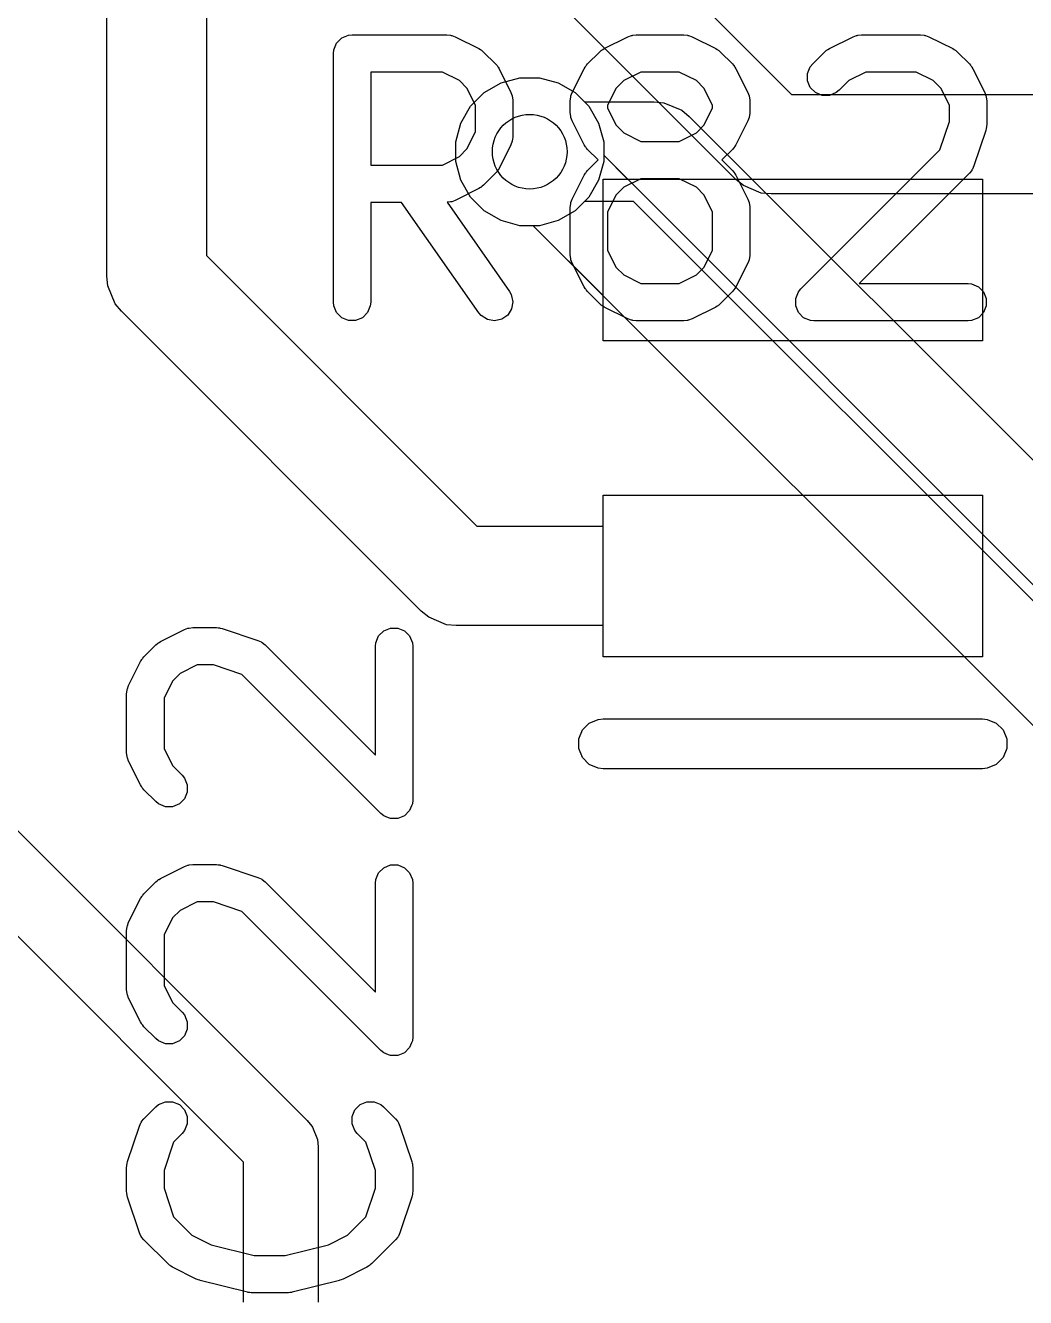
# Model space of a CAD drawing. Header units: inches. Extents: x 1.3 to 5.24, y -7.03 to -1.12.
# Drawn here: x 4.369 to 4.5273, y -2.6813 to -2.48 of the extents above; entities that cross this region are included whole.
import ezdxf

# ---------------------------------------------------------------- set-up
doc = ezdxf.new("R2010")
doc.units = ezdxf.units.IN
doc.header["$MEASUREMENT"] = 0
for name, color, linetype, true_color in [('B.Cu', 153, 'CONTINUOUS', 0x4d7fc4), ('B.Mask', 4, 'CONTINUOUS', 0x02ffee), ('B.Paste', 132, 'CONTINUOUS', 0x00c2c2), ('B.Silkscreen', 31, 'CONTINUOUS', 0xe8b2a7), ('F.Cu', 13, 'CONTINUOUS', 0xc83434), ('F.Silkscreen', 41, 'CONTINUOUS', 0xf2eda1), ('In1.Cu', 91, 'CONTINUOUS', 0x7fc87f), ('In2.Cu', 33, 'CONTINUOUS', 0xce7d2c)]:
    doc.layers.add(name, color=color, linetype=linetype, true_color=true_color)

msp = doc.modelspace()

# ---------------------------------------------------------------- linework, layer by layer
at = {"layer": 'B.Cu', "linetype": 'CONTINUOUS'}
for p, q in [((4.38189, -2.51969), (4.38189, -2.30315)), ((4.39764, -2.30641), (4.39764, -2.51642)), ((4.44163, -2.49063), (4.4443, -2.48909)), ((4.4443, -2.48909), (4.44728, -2.48829)), ((4.44728, -2.48829), (4.45036, -2.48829)), ((4.45036, -2.48829), (4.45334, -2.48909)), ((4.45334, -2.48909), (4.45601, -2.49063)), ((4.43945, -2.49281), (4.44163, -2.49063)), ((4.45601, -2.49063), (4.45819, -2.49281)), ((4.43791, -2.49548), (4.43945, -2.49281)), ((4.45819, -2.49281), (4.45973, -2.49548)), ((4.43711, -2.49846), (4.43791, -2.49548)), ((4.45973, -2.49548), (4.46053, -2.49846)), ((4.43711, -2.50154), (4.43711, -2.49846)), ((4.46053, -2.49846), (4.46053, -2.50057)), ((4.43791, -2.50452), (4.43711, -2.50154)), ((4.46053, -2.50057), (4.46429, -2.50433)), ((4.46429, -2.50433), (4.52049, -2.50433)), ((4.52049, -2.50433), (4.52049, -2.52992)), ((4.43945, -2.50719), (4.43791, -2.50452)), ((4.44163, -2.50937), (4.43945, -2.50719)), ((4.4443, -2.51091), (4.44163, -2.50937)), ((4.44728, -2.51171), (4.4443, -2.51091)), ((4.44939, -2.51171), (4.44728, -2.51171)), ((4.46038, -2.52269), (4.44939, -2.51171)), ((4.39764, -2.51642), (4.44047, -2.55925)), ((4.38204, -2.52122), (4.38189, -2.51969)), ((4.38322, -2.52406), (4.38204, -2.52122)), ((4.3842, -2.52525), (4.38322, -2.52406)), ((4.46045, -2.52276), (4.46038, -2.52269)), ((4.46045, -2.52992), (4.46045, -2.52276)), ((4.43164, -2.57269), (4.3842, -2.52525)), ((4.52049, -2.52992), (4.46045, -2.52992)), ((4.46045, -2.55925), (4.46045, -2.55433)), ((4.46045, -2.55433), (4.52049, -2.55433)), ((4.52049, -2.55433), (4.52049, -2.57992)), ((4.44047, -2.55925), (4.46045, -2.55925)), ((4.43283, -2.57367), (4.43164, -2.57269)), ((4.43567, -2.57485), (4.43283, -2.57367)), ((4.4372, -2.575), (4.43567, -2.57485)), ((4.46045, -2.575), (4.4372, -2.575)), ((4.46045, -2.57992), (4.46045, -2.575)), ((4.52049, -2.57992), (4.46045, -2.57992))]:
    msp.add_line(p, q, dxfattribs=at)
at = {"layer": 'B.Cu'}
msp.add_circle((4.44882, -2.5), 0.00591, dxfattribs=at)
at = {"layer": 'B.Mask', "linetype": 'CONTINUOUS'}
for p, q in [((4.46045, -2.52992), (4.46045, -2.50433)), ((4.46045, -2.50433), (4.52049, -2.50433)), ((4.52049, -2.50433), (4.52049, -2.52992)), ((4.52049, -2.52992), (4.46045, -2.52992)), ((4.46045, -2.57992), (4.46045, -2.55433)), ((4.46045, -2.55433), (4.52049, -2.55433)), ((4.52049, -2.55433), (4.52049, -2.57992)), ((4.52049, -2.57992), (4.46045, -2.57992))]:
    msp.add_line(p, q, dxfattribs=at)
at = {"layer": 'B.Paste', "linetype": 'CONTINUOUS'}
for p, q in [((4.46045, -2.52992), (4.46045, -2.50433)), ((4.46045, -2.50433), (4.52049, -2.50433)), ((4.52049, -2.50433), (4.52049, -2.52992)), ((4.52049, -2.52992), (4.46045, -2.52992)), ((4.46045, -2.57992), (4.46045, -2.55433)), ((4.46045, -2.55433), (4.52049, -2.55433)), ((4.52049, -2.55433), (4.52049, -2.57992)), ((4.52049, -2.57992), (4.46045, -2.57992))]:
    msp.add_line(p, q, dxfattribs=at)
at = {"layer": 'B.Silkscreen', "linetype": 'CONTINUOUS'}
for p, q in [((4.45716, -2.59151), (4.45825, -2.59043)), ((4.45825, -2.59043), (4.45967, -2.58984)), ((4.45967, -2.58984), (4.46043, -2.58976)), ((4.46043, -2.58976), (4.52047, -2.58976)), ((4.52047, -2.58976), (4.52124, -2.58984)), ((4.52124, -2.58984), (4.52266, -2.59043)), ((4.52266, -2.59043), (4.52375, -2.59151)), ((4.45657, -2.59293), (4.45716, -2.59151)), ((4.45657, -2.59447), (4.45657, -2.59293)), ((4.52375, -2.59151), (4.52433, -2.59293)), ((4.52433, -2.59293), (4.52433, -2.59447)), ((4.45716, -2.59589), (4.45657, -2.59447)), ((4.52433, -2.59447), (4.52375, -2.59589)), ((4.45825, -2.59697), (4.45716, -2.59589)), ((4.45967, -2.59756), (4.45825, -2.59697)), ((4.52266, -2.59697), (4.52124, -2.59756)), ((4.52375, -2.59589), (4.52266, -2.59697)), ((4.46043, -2.59764), (4.45967, -2.59756)), ((4.52047, -2.59764), (4.46043, -2.59764)), ((4.52124, -2.59756), (4.52047, -2.59764))]:
    msp.add_line(p, q, dxfattribs=at)
at = {"layer": 'F.Cu', "linetype": 'CONTINUOUS'}
for p, q in [((4.46053, -2.4612), (4.49027, -2.49094)), ((4.48144, -2.50439), (4.44939, -2.47234)), ((4.44163, -2.49063), (4.4443, -2.48909)), ((4.4443, -2.48909), (4.44728, -2.48829)), ((4.44728, -2.48829), (4.45036, -2.48829)), ((4.45036, -2.48829), (4.45334, -2.48909)), ((4.45334, -2.48909), (4.45601, -2.49063)), ((4.43945, -2.49281), (4.44163, -2.49063)), ((4.45601, -2.49063), (4.45819, -2.49281)), ((4.49027, -2.49094), (4.53701, -2.49094)), ((4.43791, -2.49548), (4.43945, -2.49281)), ((4.45819, -2.49281), (4.45973, -2.49548)), ((4.43711, -2.49846), (4.43791, -2.49548)), ((4.45973, -2.49548), (4.46053, -2.49846)), ((4.43711, -2.50154), (4.43711, -2.49846)), ((4.46053, -2.49846), (4.46053, -2.50057)), ((4.43791, -2.50452), (4.43711, -2.50154)), ((4.46053, -2.50057), (4.54242, -2.58247)), ((4.43945, -2.50719), (4.43791, -2.50452)), ((4.48263, -2.50537), (4.48144, -2.50439)), ((4.48547, -2.50654), (4.48263, -2.50537)), ((4.44163, -2.50937), (4.43945, -2.50719)), ((4.48701, -2.50669), (4.48547, -2.50654)), ((4.53701, -2.50669), (4.48701, -2.50669)), ((4.4443, -2.51091), (4.44163, -2.50937)), ((4.44728, -2.51171), (4.4443, -2.51091)), ((4.44939, -2.51171), (4.44728, -2.51171)), ((4.53656, -2.59887), (4.44939, -2.51171)), ((4.33488, -2.57456), (4.41362, -2.6533)), ((4.40354, -2.65993), (4.32826, -2.58465)), ((4.41362, -2.6533), (4.41436, -2.6542)), ((4.41436, -2.6542), (4.41444, -2.65439)), ((4.41444, -2.65439), (4.41524, -2.65633)), ((4.41524, -2.65633), (4.41535, -2.65748)), ((4.41535, -2.65748), (4.41535, -2.68209)), ((4.40354, -2.68209), (4.40354, -2.65993))]:
    msp.add_line(p, q, dxfattribs=at)
at = {"layer": 'F.Cu'}
msp.add_circle((4.44882, -2.5), 0.00591, dxfattribs=at)
at = {"layer": 'F.Silkscreen', "linetype": 'CONTINUOUS'}
for p, q in [((4.41824, -2.4828), (4.41906, -2.48199)), ((4.41906, -2.48199), (4.42012, -2.48155)), ((4.42012, -2.48155), (4.4207, -2.48149)), ((4.4207, -2.48149), (4.4357, -2.48149)), ((4.4357, -2.48149), (4.43627, -2.48155)), ((4.43627, -2.48155), (4.43637, -2.48159)), ((4.43637, -2.48159), (4.43648, -2.48159)), ((4.43648, -2.48159), (4.43702, -2.4818)), ((4.43702, -2.4818), (4.44077, -2.48368)), ((4.46062, -2.48368), (4.46437, -2.4818)), ((4.46437, -2.4818), (4.46491, -2.48159)), ((4.46491, -2.48159), (4.46502, -2.48159)), ((4.46502, -2.48159), (4.46512, -2.48155)), ((4.46512, -2.48155), (4.46569, -2.48149)), ((4.46569, -2.48149), (4.47319, -2.48149)), ((4.47319, -2.48149), (4.47377, -2.48155)), ((4.47377, -2.48155), (4.47386, -2.48159)), ((4.47386, -2.48159), (4.47397, -2.48159)), ((4.47397, -2.48159), (4.47451, -2.4818)), ((4.47451, -2.4818), (4.47826, -2.48368)), ((4.49624, -2.48368), (4.49999, -2.4818)), ((4.49999, -2.4818), (4.50053, -2.48159)), ((4.50053, -2.48159), (4.50064, -2.48159)), ((4.50064, -2.48159), (4.50074, -2.48155)), ((4.50074, -2.48155), (4.50131, -2.48149)), ((4.50131, -2.48149), (4.51069, -2.48149)), ((4.51069, -2.48149), (4.51126, -2.48155)), ((4.51126, -2.48155), (4.51136, -2.48159)), ((4.51136, -2.48159), (4.51147, -2.48159)), ((4.51147, -2.48159), (4.51201, -2.4818)), ((4.51201, -2.4818), (4.51576, -2.48368)), ((4.41774, -2.48444), (4.4178, -2.48387)), ((4.4178, -2.48387), (4.41824, -2.4828)), ((4.44077, -2.48368), (4.44101, -2.48383)), ((4.44101, -2.48383), (4.44109, -2.48386)), ((4.44109, -2.48386), (4.44117, -2.48393)), ((4.44117, -2.48393), (4.44126, -2.48398)), ((4.44126, -2.48398), (4.44131, -2.48404)), ((4.44131, -2.48404), (4.44153, -2.48423)), ((4.44153, -2.48423), (4.44341, -2.4861)), ((4.45798, -2.4861), (4.45985, -2.48423)), ((4.45985, -2.48423), (4.46008, -2.48404)), ((4.46008, -2.48404), (4.46013, -2.48398)), ((4.46013, -2.48398), (4.46022, -2.48393)), ((4.46022, -2.48393), (4.4603, -2.48386)), ((4.4603, -2.48386), (4.46037, -2.48383)), ((4.46037, -2.48383), (4.46062, -2.48368)), ((4.47826, -2.48368), (4.47851, -2.48383)), ((4.47851, -2.48383), (4.47858, -2.48386)), ((4.47858, -2.48386), (4.47866, -2.48393)), ((4.47866, -2.48393), (4.47875, -2.48398)), ((4.47875, -2.48398), (4.4788, -2.48404)), ((4.4788, -2.48404), (4.47903, -2.48423)), ((4.47903, -2.48423), (4.4809, -2.4861)), ((4.4936, -2.4861), (4.49547, -2.48423)), ((4.49547, -2.48423), (4.4957, -2.48404)), ((4.4957, -2.48404), (4.49575, -2.48398)), ((4.49575, -2.48398), (4.49584, -2.48393)), ((4.49584, -2.48393), (4.49592, -2.48386)), ((4.49592, -2.48386), (4.49599, -2.48383)), ((4.49599, -2.48383), (4.49624, -2.48368)), ((4.51576, -2.48368), (4.516, -2.48383)), ((4.516, -2.48383), (4.51608, -2.48386)), ((4.51608, -2.48386), (4.51616, -2.48393)), ((4.51616, -2.48393), (4.51625, -2.48398)), ((4.51625, -2.48398), (4.5163, -2.48404)), ((4.5163, -2.48404), (4.51652, -2.48423)), ((4.51652, -2.48423), (4.5184, -2.4861)), ((4.41774, -2.52381), (4.41774, -2.48444)), ((4.44341, -2.4861), (4.44359, -2.48633)), ((4.45779, -2.48633), (4.45798, -2.4861)), ((4.4809, -2.4861), (4.48109, -2.48633)), ((4.49323, -2.48655), (4.4936, -2.4861)), ((4.5184, -2.4861), (4.51858, -2.48633)), ((4.435, -2.48739), (4.42365, -2.48739)), ((4.42365, -2.48739), (4.42365, -2.50211)), ((4.4377, -2.48874), (4.435, -2.48739)), ((4.44359, -2.48633), (4.44365, -2.48638)), ((4.44365, -2.48638), (4.44371, -2.48647)), ((4.44371, -2.48647), (4.44377, -2.48655)), ((4.44377, -2.48655), (4.4438, -2.48662)), ((4.4438, -2.48662), (4.44396, -2.48687)), ((4.44396, -2.48687), (4.44584, -2.49062)), ((4.45555, -2.49062), (4.45743, -2.48687)), ((4.45743, -2.48687), (4.45758, -2.48662)), ((4.45758, -2.48662), (4.45761, -2.48655)), ((4.45761, -2.48655), (4.45768, -2.48647)), ((4.45768, -2.48647), (4.45773, -2.48638)), ((4.45773, -2.48638), (4.45779, -2.48633)), ((4.46639, -2.48739), (4.46369, -2.48874)), ((4.47249, -2.48739), (4.46639, -2.48739)), ((4.47519, -2.48874), (4.47249, -2.48739)), ((4.48109, -2.48633), (4.48115, -2.48638)), ((4.48115, -2.48638), (4.4812, -2.48647)), ((4.4812, -2.48647), (4.48127, -2.48655)), ((4.48127, -2.48655), (4.4813, -2.48662)), ((4.4813, -2.48662), (4.48146, -2.48687)), ((4.48146, -2.48687), (4.48333, -2.49062)), ((4.49279, -2.48762), (4.49323, -2.48655)), ((4.49279, -2.48877), (4.49279, -2.48762)), ((4.50201, -2.48739), (4.49931, -2.48874)), ((4.50999, -2.48739), (4.50201, -2.48739)), ((4.51269, -2.48874), (4.50999, -2.48739)), ((4.51858, -2.48633), (4.51864, -2.48638)), ((4.51864, -2.48638), (4.5187, -2.48647)), ((4.5187, -2.48647), (4.51877, -2.48655)), ((4.51877, -2.48655), (4.5188, -2.48662)), ((4.5188, -2.48662), (4.51895, -2.48687)), ((4.51895, -2.48687), (4.52083, -2.49062)), ((4.43889, -2.48994), (4.4377, -2.48874)), ((4.44024, -2.49264), (4.43889, -2.48994)), ((4.46249, -2.48994), (4.46115, -2.49264)), ((4.46369, -2.48874), (4.46249, -2.48994)), ((4.47639, -2.48994), (4.47519, -2.48874)), ((4.47774, -2.49264), (4.47639, -2.48994)), ((4.49323, -2.48983), (4.49279, -2.48877)), ((4.49405, -2.49065), (4.49323, -2.48983)), ((4.49778, -2.49028), (4.49733, -2.49065)), ((4.49931, -2.48874), (4.49778, -2.49028)), ((4.51388, -2.48994), (4.51269, -2.48874)), ((4.51523, -2.49264), (4.51388, -2.48994)), ((4.44584, -2.49062), (4.44604, -2.49116)), ((4.44604, -2.49116), (4.44605, -2.49127)), ((4.44605, -2.49127), (4.44609, -2.49136)), ((4.44609, -2.49136), (4.44615, -2.49194)), ((4.44615, -2.49194), (4.44615, -2.49757)), ((4.45524, -2.49194), (4.4553, -2.49136)), ((4.45524, -2.49382), (4.45524, -2.49194)), ((4.4553, -2.49136), (4.45534, -2.49127)), ((4.45534, -2.49116), (4.45555, -2.49062)), ((4.45534, -2.49127), (4.45534, -2.49116)), ((4.48333, -2.49062), (4.48354, -2.49116)), ((4.48354, -2.49116), (4.48355, -2.49127)), ((4.48355, -2.49127), (4.48359, -2.49136)), ((4.48359, -2.49136), (4.48364, -2.49194)), ((4.48364, -2.49194), (4.48364, -2.49382)), ((4.49511, -2.49109), (4.49405, -2.49065)), ((4.49626, -2.49109), (4.49511, -2.49109)), ((4.49733, -2.49065), (4.49626, -2.49109)), ((4.52083, -2.49062), (4.52103, -2.49116)), ((4.52103, -2.49116), (4.52104, -2.49127)), ((4.52104, -2.49127), (4.52108, -2.49136)), ((4.52108, -2.49136), (4.52114, -2.49194)), ((4.52114, -2.49194), (4.52114, -2.49569)), ((4.44024, -2.49687), (4.44024, -2.49264)), ((4.4553, -2.49439), (4.45524, -2.49382)), ((4.46115, -2.49264), (4.46115, -2.49312)), ((4.46115, -2.49312), (4.46249, -2.49582)), ((4.47639, -2.49582), (4.47774, -2.49312)), ((4.47774, -2.49312), (4.47774, -2.49264)), ((4.48364, -2.49382), (4.48359, -2.49439)), ((4.51523, -2.49521), (4.51523, -2.49264)), ((4.45534, -2.49449), (4.4553, -2.49439)), ((4.45534, -2.4946), (4.45534, -2.49449)), ((4.45555, -2.49514), (4.45534, -2.4946)), ((4.45743, -2.49889), (4.45555, -2.49514)), ((4.46249, -2.49582), (4.46369, -2.49701)), ((4.47519, -2.49701), (4.47639, -2.49582)), ((4.48333, -2.49514), (4.48146, -2.49889)), ((4.48354, -2.4946), (4.48333, -2.49514)), ((4.48355, -2.49449), (4.48354, -2.4946)), ((4.48359, -2.49439), (4.48355, -2.49449)), ((4.51373, -2.49972), (4.51523, -2.49521)), ((4.52108, -2.49627), (4.52105, -2.49634)), ((4.52109, -2.49616), (4.52108, -2.49627)), ((4.52111, -2.49606), (4.52109, -2.49616)), ((4.52114, -2.49569), (4.52111, -2.49598)), ((4.52111, -2.49598), (4.52111, -2.49606)), ((4.43889, -2.49957), (4.44024, -2.49687)), ((4.44605, -2.49824), (4.44604, -2.49834)), ((4.44609, -2.49814), (4.44605, -2.49824)), ((4.44615, -2.49757), (4.44609, -2.49814)), ((4.46369, -2.49701), (4.46639, -2.49836)), ((4.47249, -2.49836), (4.47519, -2.49701)), ((4.52099, -2.49662), (4.51911, -2.50225)), ((4.52105, -2.49634), (4.52099, -2.49662)), ((4.4377, -2.50076), (4.43889, -2.49957)), ((4.44584, -2.49889), (4.44396, -2.50264)), ((4.44604, -2.49834), (4.44584, -2.49889)), ((4.45758, -2.49913), (4.45743, -2.49889)), ((4.45761, -2.49921), (4.45758, -2.49913)), ((4.45768, -2.49929), (4.45761, -2.49921)), ((4.45773, -2.49938), (4.45768, -2.49929)), ((4.45779, -2.49943), (4.45773, -2.49938)), ((4.45798, -2.49965), (4.45779, -2.49943)), ((4.45964, -2.50131), (4.45798, -2.49965)), ((4.46639, -2.49836), (4.47249, -2.49836)), ((4.4809, -2.49965), (4.47924, -2.50131)), ((4.48109, -2.49943), (4.4809, -2.49965)), ((4.48115, -2.49938), (4.48109, -2.49943)), ((4.4812, -2.49929), (4.48115, -2.49938)), ((4.48127, -2.49921), (4.4812, -2.49929)), ((4.4813, -2.49913), (4.48127, -2.49921)), ((4.48146, -2.49889), (4.4813, -2.49913)), ((4.49173, -2.52172), (4.51373, -2.49972)), ((4.42365, -2.50211), (4.435, -2.50211)), ((4.435, -2.50211), (4.4377, -2.50076)), ((4.45798, -2.50298), (4.45964, -2.50131)), ((4.47924, -2.50131), (4.4809, -2.50298)), ((4.51911, -2.50225), (4.51888, -2.50278)), ((4.44341, -2.5034), (4.44153, -2.50528)), ((4.44359, -2.50318), (4.44341, -2.5034)), ((4.44365, -2.50312), (4.44359, -2.50318)), ((4.44371, -2.50304), (4.44365, -2.50312)), ((4.44377, -2.50296), (4.44371, -2.50304)), ((4.4438, -2.50288), (4.44377, -2.50296)), ((4.44396, -2.50264), (4.4438, -2.50288)), ((4.45555, -2.50749), (4.45743, -2.50374)), ((4.45743, -2.50374), (4.45758, -2.5035)), ((4.45758, -2.5035), (4.45761, -2.50342)), ((4.45761, -2.50342), (4.45768, -2.50334)), ((4.45768, -2.50334), (4.45773, -2.50325)), ((4.45773, -2.50325), (4.45779, -2.5032)), ((4.45779, -2.5032), (4.45798, -2.50298)), ((4.46639, -2.50427), (4.46369, -2.50562)), ((4.47249, -2.50427), (4.46639, -2.50427)), ((4.47519, -2.50562), (4.47249, -2.50427)), ((4.4809, -2.50298), (4.48109, -2.5032)), ((4.48109, -2.5032), (4.48115, -2.50325)), ((4.48115, -2.50325), (4.4812, -2.50334)), ((4.4812, -2.50334), (4.48127, -2.50342)), ((4.48127, -2.50342), (4.4813, -2.5035)), ((4.4813, -2.5035), (4.48146, -2.50374)), ((4.48146, -2.50374), (4.48333, -2.50749)), ((4.5184, -2.5034), (4.50094, -2.52086)), ((4.51877, -2.50296), (4.5184, -2.5034)), ((4.51881, -2.50286), (4.51877, -2.50296)), ((4.51888, -2.50278), (4.51881, -2.50286)), ((4.44077, -2.50583), (4.43702, -2.50771)), ((4.44101, -2.50567), (4.44077, -2.50583)), ((4.44109, -2.50564), (4.44101, -2.50567)), ((4.44117, -2.50558), (4.44109, -2.50564)), ((4.44126, -2.50552), (4.44117, -2.50558)), ((4.44131, -2.50546), (4.44126, -2.50552)), ((4.44153, -2.50528), (4.44131, -2.50546)), ((4.46369, -2.50562), (4.46249, -2.50681)), ((4.47639, -2.50681), (4.47519, -2.50562)), ((4.42853, -2.50802), (4.42365, -2.50802)), ((4.42365, -2.50802), (4.42365, -2.52381)), ((4.44078, -2.52551), (4.42853, -2.50802)), ((4.43627, -2.50796), (4.43574, -2.50801)), ((4.43574, -2.50801), (4.44561, -2.52212)), ((4.43637, -2.50792), (4.43627, -2.50796)), ((4.43648, -2.50791), (4.43637, -2.50792)), ((4.43702, -2.50771), (4.43648, -2.50791)), ((4.45524, -2.50881), (4.4553, -2.50824)), ((4.4553, -2.50824), (4.45534, -2.50814)), ((4.45534, -2.50803), (4.45555, -2.50749)), ((4.45534, -2.50814), (4.45534, -2.50803)), ((4.46249, -2.50681), (4.46115, -2.50951)), ((4.47774, -2.50951), (4.47639, -2.50681)), ((4.48333, -2.50749), (4.48354, -2.50803)), ((4.48354, -2.50803), (4.48355, -2.50814)), ((4.48355, -2.50814), (4.48359, -2.50824)), ((4.48359, -2.50824), (4.48364, -2.50881)), ((4.45524, -2.51631), (4.45524, -2.50881)), ((4.46115, -2.50951), (4.46115, -2.51562)), ((4.47774, -2.51562), (4.47774, -2.50951)), ((4.48364, -2.50881), (4.48364, -2.51631)), ((4.4553, -2.51689), (4.45524, -2.51631)), ((4.46115, -2.51562), (4.46249, -2.51831)), ((4.47639, -2.51831), (4.47774, -2.51562)), ((4.48364, -2.51631), (4.48359, -2.51689)), ((4.45534, -2.51699), (4.4553, -2.51689)), ((4.45534, -2.51709), (4.45534, -2.51699)), ((4.45555, -2.51763), (4.45534, -2.51709)), ((4.45743, -2.52138), (4.45555, -2.51763)), ((4.46249, -2.51831), (4.46369, -2.51951)), ((4.47519, -2.51951), (4.47639, -2.51831)), ((4.48333, -2.51763), (4.48146, -2.52138)), ((4.48354, -2.51709), (4.48333, -2.51763)), ((4.48355, -2.51699), (4.48354, -2.51709)), ((4.48359, -2.51689), (4.48355, -2.51699)), ((4.46369, -2.51951), (4.46639, -2.52086)), ((4.47249, -2.52086), (4.47519, -2.51951)), ((4.44561, -2.52212), (4.4459, -2.52262)), ((4.45758, -2.52163), (4.45743, -2.52138)), ((4.45761, -2.5217), (4.45758, -2.52163)), ((4.45768, -2.52178), (4.45761, -2.5217)), ((4.45773, -2.52187), (4.45768, -2.52178)), ((4.45779, -2.52192), (4.45773, -2.52187)), ((4.45798, -2.52215), (4.45779, -2.52192)), ((4.45985, -2.52402), (4.45798, -2.52215)), ((4.46639, -2.52086), (4.47249, -2.52086)), ((4.4809, -2.52215), (4.47903, -2.52402)), ((4.48109, -2.52192), (4.4809, -2.52215)), ((4.48115, -2.52187), (4.48109, -2.52192)), ((4.4812, -2.52178), (4.48115, -2.52187)), ((4.48127, -2.5217), (4.4812, -2.52178)), ((4.4813, -2.52163), (4.48127, -2.5217)), ((4.48146, -2.52138), (4.4813, -2.52163)), ((4.49092, -2.52324), (4.49136, -2.52217)), ((4.49136, -2.52217), (4.49173, -2.52172)), ((4.50094, -2.52086), (4.51819, -2.52086)), ((4.51819, -2.52086), (4.51876, -2.52092)), ((4.51876, -2.52092), (4.51983, -2.52136)), ((4.51983, -2.52136), (4.52064, -2.52217)), ((4.52064, -2.52217), (4.52108, -2.52324)), ((4.4178, -2.52439), (4.41774, -2.52381)), ((4.41824, -2.52545), (4.4178, -2.52439)), ((4.42359, -2.52439), (4.42315, -2.52545)), ((4.42365, -2.52381), (4.42359, -2.52439)), ((4.4459, -2.52262), (4.44615, -2.52375)), ((4.44615, -2.52375), (4.44595, -2.52488)), ((4.46008, -2.52421), (4.45985, -2.52402)), ((4.46013, -2.52427), (4.46008, -2.52421)), ((4.46022, -2.52433), (4.46013, -2.52427)), ((4.4603, -2.52439), (4.46022, -2.52433)), ((4.46037, -2.52442), (4.4603, -2.52439)), ((4.46062, -2.52458), (4.46037, -2.52442)), ((4.47851, -2.52442), (4.47826, -2.52458)), ((4.47858, -2.52439), (4.47851, -2.52442)), ((4.47866, -2.52433), (4.47858, -2.52439)), ((4.47875, -2.52427), (4.47866, -2.52433)), ((4.4788, -2.52421), (4.47875, -2.52427)), ((4.47903, -2.52402), (4.4788, -2.52421)), ((4.49092, -2.52439), (4.49092, -2.52324)), ((4.49136, -2.52545), (4.49092, -2.52439)), ((4.52108, -2.52439), (4.52064, -2.52545)), ((4.52108, -2.52324), (4.52108, -2.52439)), ((4.41906, -2.52627), (4.41824, -2.52545)), ((4.42012, -2.52671), (4.41906, -2.52627)), ((4.42234, -2.52627), (4.42127, -2.52671)), ((4.42315, -2.52545), (4.42234, -2.52627)), ((4.44115, -2.52594), (4.44078, -2.52551)), ((4.44212, -2.52656), (4.44115, -2.52594)), ((4.44438, -2.52651), (4.44326, -2.52676)), ((4.44533, -2.52585), (4.44438, -2.52651)), ((4.44595, -2.52488), (4.44533, -2.52585)), ((4.46437, -2.52645), (4.46062, -2.52458)), ((4.46491, -2.52666), (4.46437, -2.52645)), ((4.47451, -2.52645), (4.47397, -2.52666)), ((4.47826, -2.52458), (4.47451, -2.52645)), ((4.49217, -2.52627), (4.49136, -2.52545)), ((4.49324, -2.52671), (4.49217, -2.52627)), ((4.51983, -2.52627), (4.51876, -2.52671)), ((4.52064, -2.52545), (4.51983, -2.52627)), ((4.42127, -2.52671), (4.42012, -2.52671)), ((4.44326, -2.52676), (4.44212, -2.52656)), ((4.46502, -2.52667), (4.46491, -2.52666)), ((4.46512, -2.52671), (4.46502, -2.52667)), ((4.46569, -2.52676), (4.46512, -2.52671)), ((4.47319, -2.52676), (4.46569, -2.52676)), ((4.47377, -2.52671), (4.47319, -2.52676)), ((4.47386, -2.52667), (4.47377, -2.52671)), ((4.47397, -2.52666), (4.47386, -2.52667)), ((4.49381, -2.52676), (4.49324, -2.52671)), ((4.51819, -2.52676), (4.49381, -2.52676)), ((4.51876, -2.52671), (4.51819, -2.52676)), ((4.39041, -2.57751), (4.39416, -2.57563)), ((4.39416, -2.57563), (4.3947, -2.57542)), ((4.3947, -2.57542), (4.39481, -2.57542)), ((4.39481, -2.57542), (4.39491, -2.57538)), ((4.39491, -2.57538), (4.39548, -2.57532)), ((4.39548, -2.57532), (4.39923, -2.57532)), ((4.39923, -2.57532), (4.39953, -2.57535)), ((4.39953, -2.57535), (4.3996, -2.57534)), ((4.3996, -2.57534), (4.39971, -2.57537)), ((4.39971, -2.57537), (4.39981, -2.57538)), ((4.39981, -2.57538), (4.39988, -2.57541)), ((4.39988, -2.57541), (4.40017, -2.57547)), ((4.40017, -2.57547), (4.40579, -2.57734)), ((4.42446, -2.5777), (4.4249, -2.57663)), ((4.4249, -2.57663), (4.42571, -2.57582)), ((4.42571, -2.57582), (4.42678, -2.57538)), ((4.42678, -2.57538), (4.42793, -2.57538)), ((4.42793, -2.57538), (4.429, -2.57582)), ((4.429, -2.57582), (4.42981, -2.57663)), ((4.42981, -2.57663), (4.43025, -2.5777)), ((4.38777, -2.57993), (4.38965, -2.57806)), ((4.38965, -2.57806), (4.38987, -2.57787)), ((4.38987, -2.57787), (4.38992, -2.57781)), ((4.38992, -2.57781), (4.39001, -2.57776)), ((4.39001, -2.57776), (4.39009, -2.57769)), ((4.39009, -2.57769), (4.39017, -2.57766)), ((4.39017, -2.57766), (4.39041, -2.57751)), ((4.40579, -2.57734), (4.40632, -2.57758)), ((4.40632, -2.57758), (4.4064, -2.57765)), ((4.4064, -2.57765), (4.4065, -2.57769)), ((4.4065, -2.57769), (4.40695, -2.57806)), ((4.40695, -2.57806), (4.4244, -2.59551)), ((4.4244, -2.57827), (4.42446, -2.5777)), ((4.4244, -2.59551), (4.4244, -2.57827)), ((4.43025, -2.5777), (4.43031, -2.57827)), ((4.43031, -2.57827), (4.43031, -2.60264)), ((4.38534, -2.58445), (4.38722, -2.5807)), ((4.38722, -2.5807), (4.38737, -2.58045)), ((4.38737, -2.58045), (4.3874, -2.58038)), ((4.3874, -2.58038), (4.38747, -2.5803)), ((4.38747, -2.5803), (4.38753, -2.58021)), ((4.38753, -2.58021), (4.38759, -2.58016)), ((4.38759, -2.58016), (4.38777, -2.57993)), ((4.39348, -2.58257), (4.39229, -2.58377)), ((4.39618, -2.58122), (4.39348, -2.58257)), ((4.39875, -2.58122), (4.39618, -2.58122)), ((4.40326, -2.58273), (4.39875, -2.58122)), ((4.42527, -2.60473), (4.40326, -2.58273)), ((4.38514, -2.58499), (4.38534, -2.58445)), ((4.39229, -2.58377), (4.39094, -2.58647)), ((4.38503, -2.58577), (4.38509, -2.58519)), ((4.38503, -2.59514), (4.38503, -2.58577)), ((4.38509, -2.58519), (4.38513, -2.5851)), ((4.38513, -2.5851), (4.38514, -2.58499)), ((4.39094, -2.58647), (4.39094, -2.59445)), ((4.39094, -2.59445), (4.39229, -2.59714)), ((4.38509, -2.59572), (4.38503, -2.59514)), ((4.38513, -2.59582), (4.38509, -2.59572)), ((4.38514, -2.59592), (4.38513, -2.59582)), ((4.38534, -2.59646), (4.38514, -2.59592)), ((4.38722, -2.60021), (4.38534, -2.59646)), ((4.39229, -2.59714), (4.39382, -2.59868)), ((4.39382, -2.59868), (4.39419, -2.59913)), ((4.38737, -2.60046), (4.38722, -2.60021)), ((4.3874, -2.60053), (4.38737, -2.60046)), ((4.38747, -2.60062), (4.3874, -2.60053)), ((4.38753, -2.6007), (4.38747, -2.60062)), ((4.38759, -2.60076), (4.38753, -2.6007)), ((4.38777, -2.60098), (4.38759, -2.60076)), ((4.38965, -2.60286), (4.38777, -2.60098)), ((4.39419, -2.59913), (4.39463, -2.60019)), ((4.39463, -2.60019), (4.39463, -2.60134)), ((4.39009, -2.60322), (4.38965, -2.60286)), ((4.39419, -2.60241), (4.39337, -2.60322)), ((4.39463, -2.60134), (4.39419, -2.60241)), ((4.43031, -2.60264), (4.43025, -2.60322)), ((4.39116, -2.60366), (4.39009, -2.60322)), ((4.39231, -2.60366), (4.39116, -2.60366)), ((4.39337, -2.60322), (4.39231, -2.60366)), ((4.42571, -2.6051), (4.42527, -2.60473)), ((4.42981, -2.60428), (4.429, -2.6051)), ((4.43012, -2.60353), (4.42981, -2.60428)), ((4.43025, -2.60322), (4.43012, -2.60353)), ((4.42647, -2.60541), (4.42571, -2.6051)), ((4.42678, -2.60554), (4.42647, -2.60541)), ((4.42793, -2.60554), (4.42678, -2.60554)), ((4.42678, -2.60554), (4.42678, -2.60554)), ((4.429, -2.6051), (4.42793, -2.60554)), ((4.39416, -2.61313), (4.3947, -2.61292)), ((4.3947, -2.61292), (4.39481, -2.61291)), ((4.39481, -2.61291), (4.39491, -2.61287)), ((4.39491, -2.61287), (4.39548, -2.61281)), ((4.39548, -2.61281), (4.39923, -2.61281)), ((4.39923, -2.61281), (4.39953, -2.61284)), ((4.39953, -2.61284), (4.3996, -2.61284)), ((4.3996, -2.61284), (4.39971, -2.61286)), ((4.39971, -2.61286), (4.39981, -2.61287)), ((4.39981, -2.61287), (4.39988, -2.6129)), ((4.39988, -2.6129), (4.40017, -2.61297)), ((4.40017, -2.61297), (4.40579, -2.61484)), ((4.42571, -2.61331), (4.42678, -2.61287)), ((4.42678, -2.61287), (4.42793, -2.61287)), ((4.42793, -2.61287), (4.429, -2.61331)), ((4.39017, -2.61516), (4.39041, -2.615)), ((4.39041, -2.615), (4.39416, -2.61313)), ((4.40579, -2.61484), (4.40632, -2.61508)), ((4.40632, -2.61508), (4.4064, -2.61515)), ((4.42446, -2.61519), (4.4249, -2.61413)), ((4.4249, -2.61413), (4.42571, -2.61331)), ((4.429, -2.61331), (4.42981, -2.61413)), ((4.42981, -2.61413), (4.43025, -2.61519)), ((4.38777, -2.61743), (4.38965, -2.61555)), ((4.38965, -2.61555), (4.38987, -2.61537)), ((4.38987, -2.61537), (4.38992, -2.61531)), ((4.38992, -2.61531), (4.39001, -2.61525)), ((4.39001, -2.61525), (4.39009, -2.61519)), ((4.39009, -2.61519), (4.39017, -2.61516)), ((4.4064, -2.61515), (4.4065, -2.61519)), ((4.4065, -2.61519), (4.40695, -2.61555)), ((4.40695, -2.61555), (4.4244, -2.63301)), ((4.4244, -2.61577), (4.42446, -2.61519)), ((4.4244, -2.63301), (4.4244, -2.61577)), ((4.43025, -2.61519), (4.43031, -2.61577)), ((4.43031, -2.61577), (4.43031, -2.64014)), ((4.38534, -2.62195), (4.38722, -2.6182)), ((4.38722, -2.6182), (4.38737, -2.61795)), ((4.38737, -2.61795), (4.3874, -2.61788)), ((4.3874, -2.61788), (4.38747, -2.61779)), ((4.38747, -2.61779), (4.38753, -2.61771)), ((4.38753, -2.61771), (4.38759, -2.61765)), ((4.38759, -2.61765), (4.38777, -2.61743)), ((4.39618, -2.61872), (4.39348, -2.62007)), ((4.39875, -2.61872), (4.39618, -2.61872)), ((4.40326, -2.62022), (4.39875, -2.61872)), ((4.39348, -2.62007), (4.39229, -2.62127)), ((4.42527, -2.64223), (4.40326, -2.62022)), ((4.38503, -2.62327), (4.38509, -2.62269)), ((4.38509, -2.62269), (4.38513, -2.62259)), ((4.38513, -2.62259), (4.38514, -2.62249)), ((4.38514, -2.62249), (4.38534, -2.62195)), ((4.39229, -2.62127), (4.39094, -2.62396)), ((4.38503, -2.63264), (4.38503, -2.62327)), ((4.39094, -2.62396), (4.39094, -2.63194)), ((4.38509, -2.63322), (4.38503, -2.63264)), ((4.38513, -2.63331), (4.38509, -2.63322)), ((4.39094, -2.63194), (4.39229, -2.63464)), ((4.38514, -2.63342), (4.38513, -2.63331)), ((4.38534, -2.63396), (4.38514, -2.63342)), ((4.38722, -2.63771), (4.38534, -2.63396)), ((4.39229, -2.63464), (4.39382, -2.63618)), ((4.39382, -2.63618), (4.39419, -2.63662)), ((4.39419, -2.63662), (4.39463, -2.63769)), ((4.38737, -2.63796), (4.38722, -2.63771)), ((4.3874, -2.63803), (4.38737, -2.63796)), ((4.38747, -2.63811), (4.3874, -2.63803)), ((4.38753, -2.6382), (4.38747, -2.63811)), ((4.38759, -2.63825), (4.38753, -2.6382)), ((4.38777, -2.63848), (4.38759, -2.63825)), ((4.38965, -2.64035), (4.38777, -2.63848)), ((4.39463, -2.63884), (4.39419, -2.6399)), ((4.39463, -2.63769), (4.39463, -2.63884)), ((4.39009, -2.64072), (4.38965, -2.64035)), ((4.39116, -2.64116), (4.39009, -2.64072)), ((4.39231, -2.64116), (4.39116, -2.64116)), ((4.39337, -2.64072), (4.39231, -2.64116)), ((4.39419, -2.6399), (4.39337, -2.64072)), ((4.43012, -2.64103), (4.42981, -2.64178)), ((4.43025, -2.64071), (4.43012, -2.64103)), ((4.43031, -2.64014), (4.43025, -2.64071)), ((4.42571, -2.64259), (4.42527, -2.64223)), ((4.42647, -2.64291), (4.42571, -2.64259)), ((4.42678, -2.64303), (4.42647, -2.64291)), ((4.42793, -2.64303), (4.42678, -2.64303)), ((4.42678, -2.64303), (4.42678, -2.64303)), ((4.429, -2.64259), (4.42793, -2.64303)), ((4.42981, -2.64178), (4.429, -2.64259)), ((4.38777, -2.65305), (4.38965, -2.65117)), ((4.38965, -2.65117), (4.39009, -2.65081)), ((4.39009, -2.65081), (4.39116, -2.65037)), ((4.39116, -2.65037), (4.39231, -2.65037)), ((4.39231, -2.65037), (4.39337, -2.65081)), ((4.39337, -2.65081), (4.39419, -2.65162)), ((4.42115, -2.65162), (4.42197, -2.65081)), ((4.42197, -2.65081), (4.42303, -2.65037)), ((4.42303, -2.65037), (4.42418, -2.65037)), ((4.42418, -2.65037), (4.42525, -2.65081)), ((4.42525, -2.65081), (4.42569, -2.65117)), ((4.42569, -2.65117), (4.42757, -2.65305)), ((4.3874, -2.6535), (4.38777, -2.65305)), ((4.39419, -2.65162), (4.39463, -2.65269)), ((4.39463, -2.65269), (4.39463, -2.65384)), ((4.42071, -2.65269), (4.42115, -2.65162)), ((4.42071, -2.65384), (4.42071, -2.65269)), ((4.42757, -2.65305), (4.42794, -2.6535)), ((4.38518, -2.65983), (4.38706, -2.6542)), ((4.38706, -2.6542), (4.38729, -2.65367)), ((4.38729, -2.65367), (4.38736, -2.65359)), ((4.38736, -2.65359), (4.3874, -2.6535)), ((4.39382, -2.65535), (4.39244, -2.65673)), ((4.39419, -2.6549), (4.39382, -2.65535)), ((4.39463, -2.65384), (4.39419, -2.6549)), ((4.42115, -2.6549), (4.42071, -2.65384)), ((4.42152, -2.65535), (4.42115, -2.6549)), ((4.4229, -2.65673), (4.42152, -2.65535)), ((4.42794, -2.6535), (4.42798, -2.65359)), ((4.42798, -2.65359), (4.42805, -2.65367)), ((4.42805, -2.65367), (4.42828, -2.6542)), ((4.42828, -2.6542), (4.43016, -2.65983)), ((4.39244, -2.65673), (4.39094, -2.66124)), ((4.4244, -2.66124), (4.4229, -2.65673)), ((4.38503, -2.66076), (4.38506, -2.66047)), ((4.38503, -2.66451), (4.38503, -2.66076)), ((4.38506, -2.66039), (4.38508, -2.66029)), ((4.38506, -2.66047), (4.38506, -2.66039)), ((4.38508, -2.66029), (4.38509, -2.66019)), ((4.38509, -2.66019), (4.38512, -2.66011)), ((4.38512, -2.66011), (4.38518, -2.65983)), ((4.39094, -2.66124), (4.39094, -2.66403)), ((4.4244, -2.66403), (4.4244, -2.66124)), ((4.43016, -2.65983), (4.43022, -2.66011)), ((4.43022, -2.66011), (4.43025, -2.66019)), ((4.43025, -2.66019), (4.43026, -2.66029)), ((4.43026, -2.66029), (4.43028, -2.66039)), ((4.43028, -2.66039), (4.43028, -2.66047)), ((4.43028, -2.66047), (4.43031, -2.66076)), ((4.43031, -2.66076), (4.43031, -2.66451)), ((4.38506, -2.6648), (4.38503, -2.66451)), ((4.38506, -2.66488), (4.38506, -2.6648)), ((4.38508, -2.66498), (4.38506, -2.66488)), ((4.38509, -2.66509), (4.38508, -2.66498)), ((4.38512, -2.66516), (4.38509, -2.66509)), ((4.38518, -2.66544), (4.38512, -2.66516)), ((4.39094, -2.66403), (4.39244, -2.66854)), ((4.4229, -2.66854), (4.4244, -2.66403)), ((4.43022, -2.66516), (4.43016, -2.66544)), ((4.43025, -2.66509), (4.43022, -2.66516)), ((4.43026, -2.66498), (4.43025, -2.66509)), ((4.43028, -2.66488), (4.43026, -2.66498)), ((4.43031, -2.66451), (4.43028, -2.6648)), ((4.43028, -2.6648), (4.43028, -2.66488)), ((4.38706, -2.67107), (4.38518, -2.66544)), ((4.43016, -2.66544), (4.42828, -2.67107)), ((4.39244, -2.66854), (4.39536, -2.67146)), ((4.41998, -2.67146), (4.4229, -2.66854)), ((4.38729, -2.6716), (4.38706, -2.67107)), ((4.39536, -2.67146), (4.39839, -2.67297)), ((4.41695, -2.67297), (4.41998, -2.67146)), ((4.42828, -2.67107), (4.42805, -2.6716)), ((4.38736, -2.67168), (4.38729, -2.6716)), ((4.3874, -2.67178), (4.38736, -2.67168)), ((4.38777, -2.67222), (4.3874, -2.67178)), ((4.39152, -2.67597), (4.38777, -2.67222)), ((4.39839, -2.67297), (4.40522, -2.67468)), ((4.41012, -2.67468), (4.41695, -2.67297)), ((4.42757, -2.67222), (4.42382, -2.67597)), ((4.42794, -2.67178), (4.42757, -2.67222)), ((4.42798, -2.67168), (4.42794, -2.67178)), ((4.42805, -2.6716), (4.42798, -2.67168)), ((4.40522, -2.67468), (4.41012, -2.67468)), ((4.39175, -2.67616), (4.39152, -2.67597)), ((4.3918, -2.67622), (4.39175, -2.67616)), ((4.39189, -2.67627), (4.3918, -2.67622)), ((4.39197, -2.67634), (4.39189, -2.67627)), ((4.39204, -2.67637), (4.39197, -2.67634)), ((4.39229, -2.67653), (4.39204, -2.67637)), ((4.39604, -2.6784), (4.39229, -2.67653)), ((4.42305, -2.67653), (4.4193, -2.6784)), ((4.4233, -2.67637), (4.42305, -2.67653)), ((4.42337, -2.67634), (4.4233, -2.67637)), ((4.42345, -2.67627), (4.42337, -2.67634)), ((4.42354, -2.67622), (4.42345, -2.67627)), ((4.42359, -2.67616), (4.42354, -2.67622)), ((4.42382, -2.67597), (4.42359, -2.67616)), ((4.39608, -2.67842), (4.39604, -2.6784)), ((4.3961, -2.67843), (4.39608, -2.67842)), ((4.39634, -2.67852), (4.3961, -2.67843)), ((4.39658, -2.67861), (4.39634, -2.67852)), ((4.3966, -2.67861), (4.39658, -2.67861)), ((4.39664, -2.67862), (4.3966, -2.67861)), ((4.40414, -2.6805), (4.39664, -2.67862)), ((4.4187, -2.67862), (4.4112, -2.6805)), ((4.41874, -2.67861), (4.4187, -2.67862)), ((4.41876, -2.67861), (4.41874, -2.67861)), ((4.419, -2.67852), (4.41876, -2.67861)), ((4.41924, -2.67843), (4.419, -2.67852)), ((4.41926, -2.67842), (4.41924, -2.67843)), ((4.4193, -2.6784), (4.41926, -2.67842)), ((4.40424, -2.68051), (4.40414, -2.6805)), ((4.40428, -2.68053), (4.40424, -2.68051)), ((4.4045, -2.68055), (4.40428, -2.68053)), ((4.40471, -2.68058), (4.4045, -2.68055)), ((4.40476, -2.68058), (4.40471, -2.68058)), ((4.40486, -2.68059), (4.40476, -2.68058)), ((4.41048, -2.68059), (4.40486, -2.68059)), ((4.41058, -2.68058), (4.41048, -2.68059)), ((4.41063, -2.68058), (4.41058, -2.68058)), ((4.41084, -2.68055), (4.41063, -2.68058)), ((4.41106, -2.68053), (4.41084, -2.68055)), ((4.4111, -2.68051), (4.41106, -2.68053)), ((4.4112, -2.6805), (4.4111, -2.68051))]:
    msp.add_line(p, q, dxfattribs=at)
at = {"layer": 'In1.Cu', "linetype": 'CONTINUOUS'}
for p, q in [((4.44163, -2.49063), (4.4443, -2.48909)), ((4.4443, -2.48909), (4.44728, -2.48829)), ((4.44728, -2.48829), (4.45036, -2.48829)), ((4.45036, -2.48829), (4.45334, -2.48909)), ((4.45334, -2.48909), (4.45601, -2.49063)), ((4.43945, -2.49281), (4.44163, -2.49063)), ((4.45601, -2.49063), (4.45751, -2.49213)), ((4.45751, -2.49213), (4.4685, -2.49213)), ((4.4685, -2.49213), (4.47004, -2.49228)), ((4.47004, -2.49228), (4.47288, -2.49345)), ((4.43791, -2.49548), (4.43945, -2.49281)), ((4.47288, -2.49345), (4.47407, -2.49443)), ((4.43711, -2.49846), (4.43791, -2.49548)), ((4.47407, -2.49443), (4.92069, -2.94105)), ((4.43711, -2.50154), (4.43711, -2.49846)), ((4.43791, -2.50452), (4.43711, -2.50154)), ((4.43945, -2.50719), (4.43791, -2.50452)), ((4.44163, -2.50937), (4.43945, -2.50719)), ((4.45751, -2.50787), (4.45601, -2.50937)), ((4.46524, -2.50787), (4.45751, -2.50787)), ((4.90955, -2.95218), (4.46524, -2.50787)), ((4.4443, -2.51091), (4.44163, -2.50937)), ((4.45601, -2.50937), (4.45334, -2.51091)), ((4.44728, -2.51171), (4.4443, -2.51091)), ((4.45036, -2.51171), (4.44728, -2.51171)), ((4.45334, -2.51091), (4.45036, -2.51171))]:
    msp.add_line(p, q, dxfattribs=at)
at = {"layer": 'In1.Cu'}
msp.add_circle((4.44882, -2.5), 0.00591, dxfattribs=at)
at = {"layer": 'In2.Cu', "linetype": 'CONTINUOUS'}
for p, q in [((4.44163, -2.49063), (4.4443, -2.48909)), ((4.4443, -2.48909), (4.44728, -2.48829)), ((4.44728, -2.48829), (4.45036, -2.48829)), ((4.45036, -2.48829), (4.45334, -2.48909)), ((4.45334, -2.48909), (4.45601, -2.49063)), ((4.43945, -2.49281), (4.44163, -2.49063)), ((4.45601, -2.49063), (4.45819, -2.49281)), ((4.43791, -2.49548), (4.43945, -2.49281)), ((4.45819, -2.49281), (4.45973, -2.49548)), ((4.43711, -2.49846), (4.43791, -2.49548)), ((4.45973, -2.49548), (4.46053, -2.49846)), ((4.43711, -2.50154), (4.43711, -2.49846)), ((4.46053, -2.49846), (4.46053, -2.50154)), ((4.43791, -2.50452), (4.43711, -2.50154)), ((4.46053, -2.50154), (4.45973, -2.50452)), ((4.43945, -2.50719), (4.43791, -2.50452)), ((4.45973, -2.50452), (4.45819, -2.50719)), ((4.44163, -2.50937), (4.43945, -2.50719)), ((4.45819, -2.50719), (4.45601, -2.50937)), ((4.4443, -2.51091), (4.44163, -2.50937)), ((4.45601, -2.50937), (4.45334, -2.51091)), ((4.44728, -2.51171), (4.4443, -2.51091)), ((4.45036, -2.51171), (4.44728, -2.51171)), ((4.45334, -2.51091), (4.45036, -2.51171))]:
    msp.add_line(p, q, dxfattribs=at)
at = {"layer": 'In2.Cu'}
msp.add_circle((4.44882, -2.5), 0.00591, dxfattribs=at)

doc.saveas('drawing.dxf')
